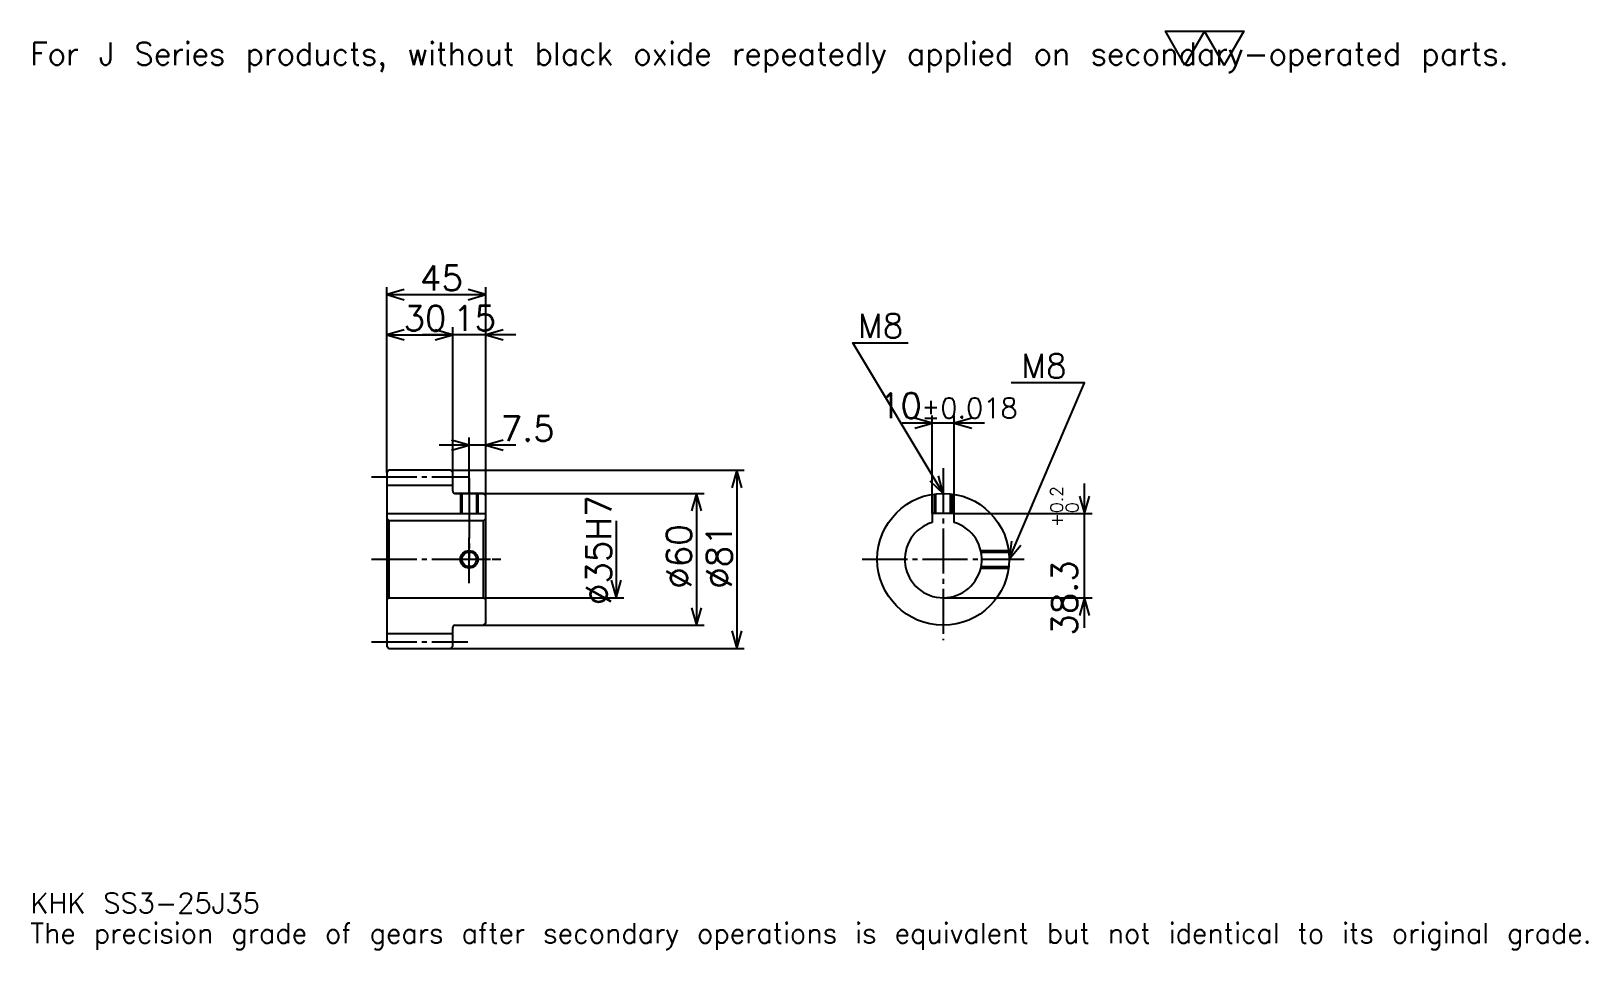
# Model space of a CAD drawing. Extents: x 23 to 731, y 8 to 426.
import ezdxf

# ---------------------------------------------------------------- set-up
doc = ezdxf.new("R2010")
doc.units = 0
doc.linetypes.add('DASHDOT', pattern=[27.391305, 20.543478, -2.282609, 2.282609, -2.282609])
doc.layers.get('0').update_dxf_attribs({"linetype": 'CONTINUOUS'})
doc.layers.add('DASHDOT', color=6, linetype='DASHDOT')
doc.styles.add('KANJI', font='TXT', dxfattribs={"bigfont": 'BIGFONT'})

msp = doc.modelspace()

# ---------------------------------------------------------------- linework, layer by layer
at = {"color": 5}
for p, q in [((184.891312, 226.532608), (184.891312, 309.847839)), ((184.891312, 306.42392), (229.891312, 306.42392)), ((229.891312, 226.532608), (229.891312, 309.847839)), ((214.891312, 226.532608), (214.891312, 291.586945)), ((184.891312, 288.163025), (214.891312, 288.163025)), ((243.58696, 288.163025), (201.195663, 288.163025)), ((456.630432, 247.989136), (419.239136, 247.989136)), ((432.934784, 206.832611), (432.934784, 251.41304)), ((442.934814, 206.832611), (442.934814, 251.41304)), ((222.391312, 226.532608), (222.391312, 241.369568)), ((243.58696, 237.945648), (208.695663, 237.945648)), ((184.891312, 225.532608), (184.891312, 226.532608)), ((213.891312, 226.532608), (229.891312, 226.532608)), ((214.891312, 225.532608), (214.891312, 226.532608)), ((222.391312, 216.032608), (222.391312, 226.532608)), ((222.391312, 216.032608), (222.391312, 226.532608)), ((229.891312, 226.532608), (347.445679, 226.532608)), ((229.891312, 215.032608), (229.891312, 226.532608)), ((344.021729, 226.532608), (344.021729, 145.532608)), ((502.17395, 154.83696), (502.17395, 220.528259)), ((215.891312, 216.032608), (229.891312, 216.032608)), ((229.891312, 216.032608), (329.184814, 216.032608)), ((325.760864, 216.032608), (325.760864, 156.032608)), ((442.934814, 206.832611), (505.597839, 206.832611)), ((289.239136, 203.532608), (289.239136, 168.532608)), ((229.891312, 168.532608), (292.663055, 168.532608)), ((437.934784, 168.532608), (505.597839, 168.532608)), ((215.891312, 156.032608), (229.891312, 156.032608)), ((229.891312, 156.032608), (329.184814, 156.032608)), ((213.891312, 145.532608), (229.891312, 145.532608)), ((229.891312, 145.532608), (347.445679, 145.532608))]:
    msp.add_line(p, q, dxfattribs=at)
at = {"color": 4}
for p, q in [((184.891312, 219.782608), (214.891312, 219.782608)), ((184.891312, 206.832611), (229.891312, 206.832611)), ((185.891312, 203.532608), (185.891312, 168.532608)), ((228.891312, 203.532608), (229.891312, 204.532608)), ((228.891312, 168.532608), (229.891312, 167.532608)), ((184.891312, 152.282608), (214.891312, 152.282608))]:
    msp.add_line(p, q, dxfattribs=at)
at = {"color": 7}
msp.add_lwpolyline([(547.826111, 410.869568), (538.92395, 426.299988), (574.532654, 426.299988), (565.630432, 410.869568), (556.728271, 426.299988), (547.826111, 410.869568)], dxfattribs=at)
at = {"color": 5}
for points in [[(192.880447, 308.706512), (184.891312, 306.42392), (192.880447, 304.141296)], [(221.902176, 304.141296), (229.891312, 306.42392), (221.902176, 308.706512)], [(192.880447, 290.445648), (184.891312, 288.163025), (192.880447, 285.880432)], [(206.902176, 285.880432), (214.891312, 288.163025), (206.902176, 290.445648)], [(206.902176, 285.880432), (214.891312, 288.163025), (206.902176, 290.445648)], [(237.880447, 290.445648), (229.891312, 288.163025), (237.880447, 285.880432)], [(437.934784, 216.032608), (396.847839, 284.510864), (421.956543, 284.510864)], [(467.934814, 186.032608), (502.17395, 266.25), (468.847839, 266.25)], [(424.945648, 245.706512), (432.934784, 247.989136), (424.945648, 250.271729)], [(450.92395, 250.271729), (442.934814, 247.989136), (450.92395, 245.706512)], [(214.402176, 235.66304), (222.391312, 237.945648), (214.402176, 240.228256)], [(237.880447, 240.228256), (229.891312, 237.945648), (237.880447, 235.66304)], [(346.304352, 218.543472), (344.021729, 226.532608), (341.739136, 218.543472)], [(431.867096, 221.708832), (437.934784, 216.032608), (435.781738, 224.057617)], [(328.043488, 208.043472), (325.760864, 216.032608), (323.478271, 208.043472)], [(499.891296, 214.821732), (502.17395, 206.832611), (504.456543, 214.821732)], [(468.97168, 194.276474), (467.934814, 186.032608), (473.17041, 192.484329)], [(286.956543, 176.521744), (289.239136, 168.532608), (291.521729, 176.521744)], [(323.478271, 164.021744), (325.760864, 156.032608), (328.043488, 164.021744)], [(504.456543, 160.543472), (502.17395, 168.532608), (499.891296, 160.543472)], [(341.739136, 153.521744), (344.021729, 145.532608), (346.304352, 153.521744)]]:
    msp.add_lwpolyline(points, dxfattribs=at)
at = {"color": 4}
for points in [[(214.891312, 217.032608), (214.891312, 225.532608), (213.891312, 226.532608), (185.891312, 226.532608), (184.891312, 225.532608), (184.891312, 167.532608)], [(215.891312, 156.032608), (228.891312, 156.032608), (229.891312, 157.032608), (229.891312, 215.032608), (228.891312, 216.032608), (215.891312, 216.032608)], [(218.391312, 216.032608), (218.391312, 206.832611)], [(219.066315, 216.032608), (219.066315, 206.832611)], [(225.716309, 216.032608), (225.716309, 206.832611)], [(226.391312, 216.032608), (226.391312, 206.832611)], [(433.934784, 206.832611), (433.934784, 215.76474)], [(434.609802, 206.832611), (434.609802, 215.847778)], [(441.259766, 206.832611), (441.259766, 215.847778)], [(441.934753, 206.832611), (441.934753, 215.76474)], [(442.934814, 202.803116), (442.934814, 206.832611), (432.934784, 206.832611), (432.934784, 202.803116)], [(184.891312, 167.532608), (185.891312, 168.532608), (228.891312, 168.532608), (228.891312, 203.532608), (185.891312, 203.532608), (184.891312, 204.532608)], [(454.971497, 190.032608), (467.666931, 190.032608)], [(455.116028, 189.357605), (467.749939, 189.357605)], [(454.971497, 182.032608), (467.666931, 182.032608)], [(455.116028, 182.707611), (467.749939, 182.707611)], [(184.891312, 167.532608), (184.891312, 146.532608), (185.891312, 145.532608), (213.891312, 145.532608), (214.891312, 146.532608), (214.891312, 155.032608)]]:
    msp.add_lwpolyline(points, dxfattribs=at)
for centre, radius in [((437.934784, 186.032608), 30), ((222.391312, 186.032608), 3.325)]:
    msp.add_circle(centre, radius, dxfattribs=at)
at = {"color": 7}
msp.add_circle((222.391312, 186.032608), 4, dxfattribs=at)
at = {"color": 4}
for centre, radius, start, end in [((215.891312, 217.032608), 1, 180, 270), ((437.934784, 186.032608), 17.5, 106.601549926, 73.398402123), ((215.891312, 155.032608), 1, 90, 180)]:
    msp.add_arc(centre, radius, start, end, dxfattribs=at)
at = {"layer": 'DASHDOT', "color": 7}
for p, q in [((437.934784, 227.445648), (437.934784, 149.184784)), ((178.043488, 223.532608), (221.739136, 223.532608)), ((222.391312, 216.032608), (222.391312, 186.032608)), ((178.043488, 186.032608), (236.739136, 186.032608)), ((401.086975, 186.032608), (474.782593, 186.032608)), ((178.043488, 148.532608), (221.739136, 148.532608))]:
    msp.add_line(p, q, dxfattribs=at)
for points in [[(222.391312, 222.880432), (222.391312, 199.984787)], [(222.391312, 175.184784), (222.391312, 196.880432)], [(211.543488, 186.032608), (233.239136, 186.032608)]]:
    msp.add_lwpolyline(points, dxfattribs=at)

# ---------------------------------------------------------------- texts
at = {"color": 7, "style": 'KANJI'}
for s, height, p in [('For J Series products, without black oxide repeatedly applied on secondary-operated parts.', 10.271739, (22.826086, 410.869568)), ('45', 11.413043, (199.972839, 308.25)), ('30', 11.413043, (192.472839, 289.989136)), ('15', 11.413043, (214.972839, 289.989136)), ('M8', 10.956522, (399.130432, 286.793488)), ('M8', 10.956522, (473.413025, 268.532593)), ('10', 11.413043, (408.669495, 250.271729)), ('%%p0.018', 9.130435, (427.956116, 250.271729)), ('7.5', 11.413043, (236.739136, 239.771744)), ('KHK SS3-25J35', 9.130435, (22.826086, 25.108696)), ('The precision grade of gears after secondary operations is equivalent but not identical to its original grade.', 9.130435, (22.826086, 11.413043))]:
    msp.add_text(s, height=height, dxfattribs=at).set_placement(p)
for s, height, p in [('%%c35H7', 11.413043, (286.956543, 165.203796)), ('0.2', 5.706522, (492.358704, 207.10141)), ('+', 5.706522, (492.358704, 200.710098)), ('0', 5.706522, (499.434814, 207.10141)), ('%%c60', 11.413043, (323.478271, 172.622284)), ('%%c81', 11.413043, (341.739136, 172.622284)), ('38.3', 11.413043, (498.75, 151.309937))]:
    msp.add_text(s, height=height, rotation=90, dxfattribs=at).set_placement(p)

doc.saveas('drawing.dxf')
